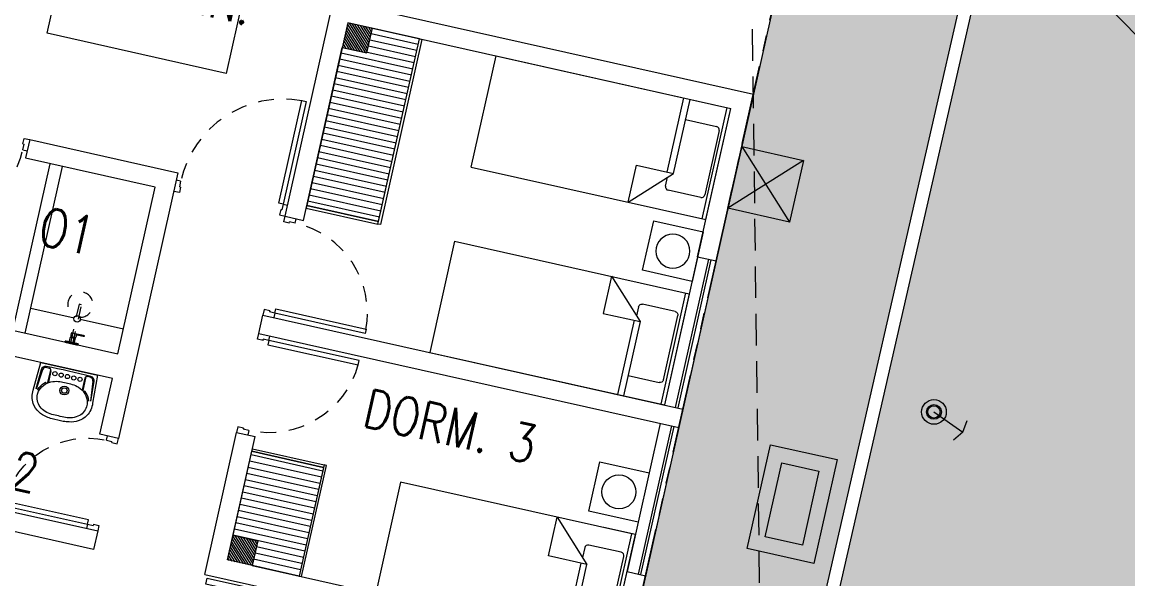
# Model space of a CAD drawing. Header units: millimetres. Extents: x 2471 to 2909, y 1327 to 1568.
# Drawn here: x 2634.52 to 2643.26, y 1506.65 to 1511.05 of the extents above; entities that cross this region are included whole.
import ezdxf
from ezdxf.xclip import XClip

# ---------------------------------------------------------------- set-up
doc = ezdxf.new("R2010")
doc.units = ezdxf.units.MM
doc.header["$XCLIPFRAME"] = 2
for name, pattern in [('ACAD_ISO07W100', [3, 0, -3]), ('CENTER', [2, 1.25, -0.25, 0.25, -0.25]), ('HIDDEN', [0.375, 0.25, -0.125]), ('HIDDEN2', [0.1875, 0.125, -0.0625]), ('PHANTOM', [2.5, 1.25, -0.25, 0.25, -0.25, 0.25, -0.25])]:
    doc.linetypes.add(name, pattern=pattern)
doc.layers.get('0').update_dxf_attribs({"color": 251, "lineweight": 9})
doc.layers.get('DEFPOINTS').update_dxf_attribs({"color": 251, "lineweight": 9})
for name, color, linetype, lineweight in [('A-Adoquines', 251, 'Continuous', 13), ('A-EJES', 251, 'PHANTOM', 13), ('A-ESTRUCTURA-HATCH', 251, 'Continuous', 13), ('A-HATCH', 251, 'Continuous', 13), ('A-LINEAS', 251, 'Continuous', 13), ('A-MOBILIARIO', 251, 'Continuous', 13), ('A-MURO BAJO', 251, 'Continuous', 13), ('A-MUROS', 251, 'Continuous', 13), ('A-PROYECCIONES', 251, 'HIDDEN', 13), ('A-SANITARIOS', 251, 'Continuous', 13), ('A_30_DispositivosElect', 251, 'Continuous', 13), ('A_50_TextoAmbiente', 251, 'Continuous', 13), ('DLP_MOBILIARIO FIJO', 251, 'Continuous', 13), ('DLP_MURO BAJO', 251, 'Continuous', 13), ('DLP_VERDE', 251, 'Continuous', 13)]:
    doc.layers.add(name, color=color, linetype=linetype, lineweight=lineweight)
doc.styles.add('R100-200', font='romans.shx', dxfattribs={"width": 0.8, "height": 0.3})
pattern_1 = [(252.5, (2626.45104, 1388.43235), (0.1028379, -0.13710426), [0, -0.135128, 0, -0.15113, 0, -0.1444625]), (222.5, (2626.45104, 1388.43235), (0.01502412, -0.29575865), [0, -0.072898, 0, -0.121793, 0, -0.0466725]), (182.5, (2626.54062, 1388.49507), (-0.22649154, -0.15920515), [0, -0.04445, 0, -0.16002, 0, -0.208915]), (172.5, (2626.54062, 1388.49507), (-0.17416064, -0.21719985), [0, -0.022225, 0, -0.104902, 0, -0.120015])]

# ---------------------------------------------------------------- blocks, each defined once
blk = doc.blocks.new('TRAZO 2')
at = {"layer": 'A-Adoquines'}
blk.add_lwpolyline([(83.1884, 161.8409), (80.0215, 161.1566, -0.524695), (72.4278, 154.0976), (69.8811, 154.6684), (68.8335, 150.2211), (68.414, 150.3192), (69.81, 156.3753)], format="xyb", dxfattribs=at)
blk = doc.blocks.new('A$C64a6e5d1')
at = {"layer": 'A-EJES', "ltscale": 0.5}
for p, q in [((62.9674, 126.0643, 0), (66.8426, 143.3761, 0)), ((67.6534, 132.8035, 0), (67.1393, 133.3285, 0))]:
    blk.add_line(p, q, dxfattribs=at)
blk = doc.blocks.new('EST P1')
at = {"layer": 'A-ESTRUCTURA-HATCH'}
h = blk.add_hatch(dxfattribs=at)
h.set_pattern_fill('ANSI31', color=256, scale=0.02)
h.set_pattern_definition([(45, (-226392.07709, -8188203.05961), (-0.04490128060535, 0.04490128060535), [])])
h.paths.add_polyline_path([(-3.61, 5.05), (-3.61, 4.85), (-44.785, 4.85), (-44.785, -0.15), (-46.99, -0.15), (-46.99, -11.15), (-3.61, -11.1501), (-3.61, -11.4001), (-47.24, -11.4001), (-47.24, 0.15), (-45.035, 0.15), (-45.035, 5.05)])
h.paths.add_polyline_path([(5.8757, 4.85), (5.8757, 5.05), (35.53, 5.05), (35.53, 4.85)])
h.paths.add_polyline_path([(47.915, 5.05), (35.58, 5.05), (35.58, 4.85), (47.915, 4.85)])
h.paths.add_polyline_path([(51.865, 4.85), (53.3757, 4.85), (53.3757, 5.05), (51.865, 5.05)])
edge = h.paths.add_edge_path()
edge.add_arc((63.3007, -0.15), 9.7, 360, 540)
edge.add_line((53.6007, -0.15), (53.8007, -0.15))
edge.add_arc((63.3007, -0.15), 9.5, 0.90471, 180, ccw=False)
edge.add_line((72.7995, 0), (70.3507, 0))
edge.add_line((70.3507, 0), (70.3507, -0.1499))
edge.add_line((70.3507, -0.1499), (73.0007, -0.15))
edge = h.paths.add_edge_path()
edge.add_arc((63.3007, -0.15), 3.3, 0.00085, 49.99468)
edge.add_line((65.4221, 2.3777), (65.4222, -0.15))
edge.add_line((65.4222, -0.15), (65.2722, -0.15))
edge.add_line((65.2722, -0.15), (65.2721, 2.4964))
edge.add_arc((63.3007, -0.15), 3.3, 53.31658, 179.99996)
edge.add_line((60.0007, -0.15), (59.8007, -0.15))
edge.add_arc((63.3007, -0.15), 3.5, 2.45736, 179.99993, ccw=False)
edge.add_line((66.7975, 0.0001), (69.4507, 0))
edge.add_line((69.4507, 0), (69.4507, -0.1499))
edge.add_line((69.4507, -0.1499), (66.6007, -0.1499))
h.paths.add_polyline_path([(-3.56, -11.15), (35.53, -11.15), (35.53, -11.4001), (-3.56, -11.4001)])
h.paths.add_polyline_path([(35.58, -11.1501), (71.88, -11.1501), (71.88, -11.4001), (35.58, -11.4)])
blk = doc.blocks.new('A$C47ad906b')
at = {"linetype": 'ACAD_ISO07W100'}
blk.add_blockref('EST P1', (27.0859, 53.6317), dxfattribs=at)
blk = doc.blocks.new('A$C77AB7FBD')
at = {"linetype": 'Continuous'}
for p, q in [((0, 0), (0, 1.9)), ((0.9, 1.9), (0, 1.9)), ((0.9, 1.87), (0, 1.87)), ((0.1908, 1.8487), (0.7119, 1.8487)), ((0.9, 0), (0.9, 1.9)), ((0.164, 1.57), (0.164, 1.8219)), ((0.7386, 1.8219), (0.7386, 1.5585)), ((0.6, 1.57), (0, 1.57)), ((0.6, 1.52), (0, 1.52)), ((0.6, 1.27), (0.6, 1.57)), ((0.9, 1.27), (0.6, 1.57)), ((0.7119, 1.5317), (0.6383, 1.5317)), ((0.9, 1.27), (0.6, 1.27)), ((0.9, 0), (0, 0))]:
    blk.add_line(p, q, dxfattribs=at)
for centre, start, end in [((0.1908, 1.8219), 90, 180), ((0.7119, 1.8219), 0, 90), ((0.7119, 1.5585), 270, 0)]:
    blk.add_arc(centre, 0.0267, start, end, dxfattribs=at)
blk = doc.blocks.new('A$C2EBA15F5')
blk.add_lwpolyline([(0, 0.4), (0, 0), (0.4, 0), (0.4, 0.4)], close=True)
blk.add_circle((0.2, 0.2), 0.1344)
blk = doc.blocks.new('CAMA PROYECCION')
for p, q in [((37.495, 40.6423, 0), (37.495, 38.771, 0)), ((38.3949, 40.6423, 0), (37.495, 40.6423, 0)), ((38.3949, 38.771, 0), (38.3949, 40.6423, 0)), ((38.0806, 39.3741, 0), (38.3949, 39.3741, 0)), ((38.3949, 39.3741, 0), (38.0806, 39.0644, 0)), ((38.0806, 39.0644, 0), (38.0806, 39.3741, 0)), ((38.0806, 39.1133, 0), (37.495, 39.1133, 0)), ((37.495, 39.0644, 0), (38.0806, 39.0644, 0)), ((37.659, 39.0644, 0), (37.659, 38.8203, 0)), ((38.2069, 39.1106, 0), (38.1275, 39.1106, 0)), ((38.2336, 38.8203, 0), (38.2336, 39.0838, 0)), ((37.495, 38.7423, 0), (37.495, 38.9974, 0)), ((38.3949, 38.7423, 0), (38.3949, 38.9974, 0)), ((37.6857, 38.7936, 0), (38.2069, 38.7936, 0)), ((37.495, 38.771, 0), (38.3949, 38.771, 0)), ((37.495, 38.7423, 0), (38.3949, 38.7423, 0))]:
    blk.add_line(p, q)
at = {"elevation": 0}
blk.add_lwpolyline([(38.495, 38.7423), (38.495, 39.1423), (38.895, 39.1423), (38.895, 38.7423)], close=True, dxfattribs=at)
blk.add_circle((38.695, 38.9423, 0), 0.1344)
for centre, start, end in [((38.2069, 39.0838, 0), 0, 90), ((37.6857, 38.8203, 0), 180, 270), ((38.2069, 38.8203, 0), 270, 0)]:
    blk.add_arc(centre, 0.0267, start, end)
blk = doc.blocks.new('ducha marsano')
at = {"linetype": 'HIDDEN2', "ltscale": 0.5, "extrusion": (-4.9425e-10, -7.91123e-10, -1)}
for p, q in [((-0.01, 0), (0.01, 0)), ((0.01, 0), (0.01, -0.3155)), ((-0.0205, -0.08), (-0.0205, -0.0601)), ((0.021, -0.0815), (-0.019, -0.0815)), ((-0.0155, -0.058), (-0.0157, -0.058)), ((-0.01, -0.3155), (-0.01, 0)), ((0.0225, -0.0515), (-0.0001, -0.0515)), ((0.025, -0.0815), (0.021, -0.0815)), ((0.0225, -0.0515), (0.0225, -0.0627)), ((0.0225, -0.0682), (0.0225, -0.077)), ((0.0225, -0.077), (0.025, -0.077)), ((0.025, -0.077), (0.0771, -0.077)), ((0.0771, -0.0815), (0.025, -0.0815)), ((0.0771, -0.077), (0.0816, -0.077)), ((0.0816, -0.0815), (0.0771, -0.0815)), ((0.0816, -0.077), (0.082, -0.077)), ((0.082, -0.0815), (0.0816, -0.0815)), ((0.082, -0.077), (0.084, -0.077)), ((0.084, -0.0815), (0.082, -0.0815)), ((0.0855, -0.0785), (0.0855, -0.08)), ((0.01, -0.3155), (-0.01, -0.3155))]:
    blk.add_line(p, q, dxfattribs=at)
for centre, radius, start, end in [((0.019, -0.08), 0.0015, 270, 360), ((-0.0004, -0.0462), 0.02, 323.95812, 354.92979), ((0.0004, -0.0462), 0.02, 185.07021, 195.2705), ((-0.084, -0.0785), 0.0015, 90, 180), ((-0.084, -0.08), 0.0015, 180, 270), ((0, -0.3155), 0.1, 95.73917, 84.26083)]:
    blk.add_arc(centre, radius, start, end, dxfattribs=at)
at = {"linetype": 'HIDDEN2', "ltscale": 0.5, "extrusion": (-4.94252e-10, -7.91124e-10, -1)}
blk.add_ellipse((0, -0.0515), major_axis=(-0.0225, -0.0095), ratio=0.001448, start_param=0.425436, end_param=1.567366, dxfattribs=at)
at = {"linetype": 'HIDDEN2', "ltscale": 0.5}
for points, degree in [([(-0.0305, 0), (0, 0), (0.0305, 0)], 2), ([(0.0305, 0), (0.0415, 0), (0.0525, 0)], 2), ([(0.0525, 0), (0.0525, -0.0038), (0.0525, -0.0075)], 2), ([(-0.0525, 0), (-0.0525, -0.0038), (-0.0525, -0.0075)], 2), ([(-0.0525, 0), (-0.0415, 0), (-0.0305, 0)], 2), ([(-0.0525, -0.0075), (-0.0525, -0.0075), (-0.0525, -0.0075)], 2), ([(0.0305, -0.008), (0, -0.008), (-0.0305, -0.008)], 2), ([(-0.0215, -0.008), (-0.0215, -0.0093), (-0.0215, -0.0105)], 2), ([(-0.021, -0.011), (-0.007, -0.011), (0.007, -0.011), (0.021, -0.011)], 3), ([(-0.02, -0.011), (-0.02, -0.0294), (-0.02, -0.0477)], 2), ([(-0.0197, -0.048), (0, -0.048), (0.0197, -0.048)], 2), ([(0.02, -0.011), (0.02, -0.0294), (0.02, -0.0477)], 2), ([(0.0215, -0.008), (0.0215, -0.0093), (0.0215, -0.0105)], 2)]:
    blk.add_open_spline(points, degree=degree, dxfattribs=at)
for points, weights in [([(-0.0525, -0.0075), (-0.0525, -0.0075), (-0.0525, -0.0075)], [1, 0.990847086912, 0.982266230892]), ([(-0.052, -0.008), (-0.0525, -0.008), (-0.0525, -0.0075)], [1, 0.707106781193, 1]), ([(-0.0215, -0.0105), (-0.0215, -0.011), (-0.021, -0.011)], [1, 0.70710678154, 1]), ([(-0.02, -0.0477), (-0.02, -0.048), (-0.0197, -0.048)], [1, 0.707106780138, 1]), ([(0.02, -0.0477), (0.02, -0.048), (0.0197, -0.048)], [1, 0.707106779703, 1]), ([(0.0211, -0.011), (0.0211, -0.011), (0.021, -0.011)], [1, 0.992411795776, 1]), ([(0.052, -0.008), (0.0521, -0.008), (0.0521, -0.008)], [1, 0.992411795771, 1])]:
    blk.add_rational_spline(points, weights, degree=2, dxfattribs=at)
for points, knots in [([(-0.0305, -0.008), (-0.0332, -0.008), (-0.0374, -0.008), (-0.0424, -0.008), (-0.0458, -0.008), (-0.0486, -0.008), (-0.0512, -0.008), (-0.052, -0.008), (-0.052, -0.008)], [0, 0, 0, 0, 8.104572, 12.495263, 16.885954, 21.276645, 25.667336, 33.771908, 33.771908, 33.771908, 33.771908]), ([(0.0225, -0.0682), (0.0225, -0.0682), (0.0225, -0.0682), (0.0225, -0.0679), (0.0224, -0.0677), (0.0224, -0.0672), (0.0224, -0.0669), (0.0223, -0.0662), (0.0223, -0.0658), (0.0223, -0.0652), (0.0223, -0.0648), (0.0224, -0.0641), (0.0224, -0.0638), (0.0224, -0.0633), (0.0225, -0.0631), (0.0225, -0.0628), (0.0225, -0.0627), (0.0225, -0.0627)], [0.4148436, 0.4148436, 0.4148436, 0.4148436, 0.5185541, 0.5185541, 0.6222645, 0.6222645, 0.7259759, 0.7259759, 0.8296873, 0.8296873, 0.9333987, 0.9333987, 1.03711, 1.03711, 1.1408205, 1.1408205, 1.2445309, 1.2445309, 1.2445309, 1.2445309]), ([(0.052, -0.008), (0.052, -0.008), (0.0512, -0.008), (0.0486, -0.008), (0.0458, -0.008), (0.0424, -0.008), (0.0374, -0.008), (0.0332, -0.008), (0.0305, -0.008)], [0, 0, 0, 0, 8.104572, 12.495263, 16.885954, 21.276645, 25.667336, 33.771908, 33.771908, 33.771908, 33.771908])]:
    blk.add_open_spline(points, degree=3, knots=knots, dxfattribs=at)
for points, weights, degree, knots in [([(0.0211, -0.011), (0.0211, -0.011), (0.0211, -0.011), (0.0211, -0.011), (0.0214, -0.0109), (0.0215, -0.0107), (0.0215, -0.0105)], [0.918641037743, 0.918640949346, 0.918640860949, 0.918640772552, 0.789223156395, 0.789223156395, 0.918640772552], 3, [0.1238988, 0.1238988, 0.1238988, 0.1238988, 0.1238993, 0.1238993, 0.1238993, 0.78603, 0.78603, 0.78603, 0.78603]), ([(0.0521, -0.008), (0.0521, -0.008), (0.0521, -0.008), (0.0525, -0.0079), (0.0525, -0.0075)], [0.918641037749, 0.918640905153, 0.918640772558, 0.724517853988, 0.918640772558], 2, [0.1238988, 0.1238988, 0.1238988, 0.1238993, 0.1238993, 0.7860311, 0.7860311, 0.7860311])]:
    blk.add_rational_spline(points, weights, degree=degree, knots=knots, dxfattribs=at)
blk = doc.blocks.new('*U844')
for p, q in [((0.01, 0.755), (0.01, 0.8)), ((0.1, 0.765), (0.1, 0.8)), ((0.055, 0.755), (0.01, 0.755)), ((0.1, 0.765), (0.055, 0.765)), ((0.055, 0.755), (0.055, 0.765)), ((0.055, 0.045), (0.01, 0.045)), ((0.01, 0.045), (0.01, 0)), ((0.055, 0.045), (0.055, 0.035)), ((0.1, 0.035), (0.055, 0.035)), ((0.1, 0.035), (0.1, 0))]:
    blk.add_line(p, q)
blk.add_lwpolyline([(0.83, 0.07), (0.83, 0.035), (0.1, 0.035), (0.1, 0.07)], close=True)
at = {"color": 7, "linetype": 'HIDDEN2'}
blk.add_arc((0.0996, 0.034), 0.731, 2.23015, 89.96723, dxfattribs=at)
blk = doc.blocks.new('*U843')
for p, q in [((0.01, 0.855), (0.01, 0.9)), ((0.1, 0.865), (0.1, 0.9)), ((0.055, 0.855), (0.01, 0.855)), ((0.1, 0.865), (0.055, 0.865)), ((0.055, 0.855), (0.055, 0.865)), ((0.055, 0.045), (0.01, 0.045)), ((0.01, 0.045), (0.01, 0)), ((0.055, 0.045), (0.055, 0.035)), ((0.1, 0.035), (0.055, 0.035)), ((0.1, 0.035), (0.1, 0))]:
    blk.add_line(p, q)
blk.add_lwpolyline([(0.93, 0.07), (0.93, 0.035), (0.1, 0.035), (0.1, 0.07)], close=True)
at = {"color": 7, "linetype": 'HIDDEN2'}
blk.add_arc((0.0995, 0.0339), 0.8311, 2.23015, 89.96723, dxfattribs=at)
blk = doc.blocks.new('A$C3E6679A6')
for p, q in [((0, 1.8444), (0.0001, 1.9044)), ((0.0001, 1.9044), (1.4501, 1.9044)), ((1.4501, 1.9044), (1.4501, 1.8444))]:
    blk.add_line(p, q)
at = {"linetype": 'Continuous'}
for p, q in [((0, 1.8444), (1.45, 1.8444)), ((0, 0.0044), (0, 1.8444)), ((1.45, 1.8444), (1.45, 0.0044)), ((0.1867, 1.5087), (0.1867, 1.786)), ((0.2173, 1.8167), (0.6414, 1.8167)), ((0.672, 1.786), (0.672, 1.5087)), ((0.778, 1.5087), (0.778, 1.786)), ((0.8086, 1.8167), (1.2327, 1.8167)), ((1.2633, 1.786), (1.2633, 1.4926)), ((0, 1.5084), (1.0953, 1.5084)), ((1.45, 1.1538), (1.0953, 1.5084)), ((1.0953, 1.5084), (1.0953, 1.1538)), ((1.0953, 1.4524), (0, 1.4524)), ((1.2327, 1.462), (1.1418, 1.462)), ((1.0953, 1.1538), (1.45, 1.1538)), ((1.45, 0.0044), (0, 0.0044))]:
    blk.add_line(p, q, dxfattribs=at)
for centre, start, end in [((0.2173, 1.786), 90, 180), ((0.6414, 1.786), 0, 90), ((0.8086, 1.786), 90, 180), ((1.2327, 1.786), 0, 90), ((1.2327, 1.4926), 270, 0)]:
    blk.add_arc(centre, 0.0306, start, end, dxfattribs=at)
at = {"layer": 'DEFPOINTS', "color": 0, "linetype": 'ByBlock'}
for p in [(0, 1.9044), (0, 0)]:
    blk.add_point(p, dxfattribs=at)
blk = doc.blocks.new('A$C67C01FD6')
blk.add_line((0.025, 0), (0, 0))
blk.add_lwpolyline([(0.025, 0.6), (0.075, 0.6), (0.075, -0.6), (0.025, -0.6), (0.025, 0.6)])
blk = doc.blocks.new('BOWL-ITALGRIF_VARADERO_01')
for p, q in [((-0.2032, -0.1971), (-0.2208, -0.038)), ((0.2032, -0.1971), (0.2208, -0.038)), ((-0.1404, -0.2077), (-0.1424, -0.1083)), ((-0.1375, -0.205), (-0.1375, -0.1117)), ((0.1375, -0.205), (0.1375, -0.1117)), ((0.1404, -0.2077), (0.1424, -0.1083)), ((-0.1753, -0.222), (-0.1544, -0.222)), ((0.1753, -0.222), (0.1544, -0.222))]:
    blk.add_line(p, q)
for points in [[(-0.0917, 0.1589, -0.02989), (-0.0456, 0.1646, -0.007822), (0.0456, 0.1646, -0.02989), (0.0918, 0.1589, -0.091737), (0.1601, 0.1343, -0.112496), (0.2175, 0.0792, -0.147885), (0.2402, -0.0257), (0.23, -0.25), (-0.23, -0.25), (-0.2402, -0.0257, -0.147885), (-0.2175, 0.0792, -0.112496), (-0.1601, 0.1343, -0.091737)], [(-0.0496, -0.1363, -0.062677), (-0.1048, -0.1249, -0.110639), (-0.1576, -0.091, -0.120976), (-0.195, -0.0344, -0.061198), (-0.2, 0, -0.21707), (-0.1593, 0.092, -0.174983), (-0.0545, 0.1298, -0.010618), (0, 0.131, -0.010618), (0.0545, 0.1298, -0.174983), (0.1593, 0.092, -0.21707), (0.2, 0, -0.061198), (0.195, -0.0344, -0.120976), (0.1576, -0.091, -0.110639), (0.1048, -0.1249, -0.062677), (0.0496, -0.1363, -0.017583), (0, -0.138, -0.017583)]]:
    blk.add_lwpolyline(points, format="xyb", close=True)
for points in [[(-0.2216, -0.0381), (-0.2145, -0.1954, 0.390823), (-0.1807, -0.2288, 0.017524), (0.1807, -0.2288, 0.390823), (0.2145, -0.1954), (0.2216, -0.0381)], [(-0.2072, -0.035, 0.005), (-0.2064, -0.038, 0.121292), (-0.166, -0.0996, 0.007977), (-0.1624, -0.1031)], [(0.2072, -0.035, -0.005), (0.2064, -0.038, -0.121292), (0.166, -0.0996, -0.007977), (0.1624, -0.1031)]]:
    blk.add_lwpolyline(points, format="xyb")
for centre, radius in [((0, -0.075), 0.035), ((0, -0.075), 0.0215), ((-0.1015, -0.1885), 0.0165), ((-0.051, -0.1885), 0.0165), ((0, -0.1885), 0.0165), ((0.051, -0.1885), 0.0165), ((0.1015, -0.1885), 0.0165)]:
    blk.add_circle(centre, radius)
for centre, radius, start, end in [((-0.1583, -0.0987), 0.006, 226.64309, 46.64309), ((-0.1404, -0.1083), 0.002, 54.36186, 181.13739), ((-0.1355, -0.1117), 0.002, 56.71088, 180), ((0.1048, -0.1249), 9.094947017729287e-16, 0, 217.6714), ((0.1355, -0.1117), 0.002, 0, 123.28912), ((0.1404, -0.1083), 0.002, 358.86261, 125.63814), ((0.1583, -0.0987), 0.006, 133.35691, 313.35691), ((-0.1753, -0.194), 0.028, 186.31112, 270), ((-0.1545, -0.205), 0.017, 270, 0), ((-0.1544, -0.208), 0.014, 270, 1.13739), ((0.1545, -0.205), 0.017, 180, 270), ((0.1544, -0.208), 0.014, 178.86261, 270), ((0.1753, -0.194), 0.028, 270, 353.68888)]:
    blk.add_arc(centre, radius, start, end)
blk = doc.blocks.new('*U828')
for p, q in [((0.01, 0.705), (0.01, 0.75)), ((0.055, 0.705), (0.01, 0.705)), ((0.1, 0.715), (0.055, 0.715)), ((0.055, 0.705), (0.055, 0.715)), ((0.1, 0.715), (0.1, 0.75)), ((0.055, 0.045), (0.01, 0.045)), ((0.01, 0.045), (0.01, 0)), ((0.055, 0.045), (0.055, 0.035)), ((0.1, 0.035), (0.055, 0.035)), ((0.1, 0.035), (0.1, 0))]:
    blk.add_line(p, q)
blk.add_lwpolyline([(0.78, 0.07), (0.78, 0.035), (0.1, 0.035), (0.1, 0.07)], close=True)
at = {"color": 7, "linetype": 'HIDDEN2'}
blk.add_arc((0.0996, 0.0341), 0.6809, 2.23015, 89.96723, dxfattribs=at)
blk = doc.blocks.new('TF_P1')
at = {"layer": 'A-HATCH'}
h = blk.add_hatch(dxfattribs=at)
h.set_pattern_fill('ANSI31', color=8, scale=0.005)
h.set_pattern_definition([(45, (-50.050001, -4.05), (-0.01122532, 0.01122532), [])])
h.paths.add_polyline_path([(1.5, 8), (1.7, 8), (1.7, 7.8), (1.5, 7.8)])
h = blk.add_hatch(dxfattribs=at)
h.set_pattern_fill('ANSI31', color=8, scale=0.005)
h.set_pattern_definition([(45, (-52.640968, -4.05), (-0.01122532, 0.01122532), [])])
h.paths.add_polyline_path([(5.85, 8), (5.65, 8), (5.65, 7.8), (5.85, 7.8)])
at = {"layer": 'DLP_MOBILIARIO FIJO'}
h = blk.add_hatch(dxfattribs=at)
h.set_pattern_fill('_USER', color=8, scale=0.05, angle=270, pattern_type=0)
h.set_pattern_definition([(270, (-9542.434857, -4941.215817), (0.05, -9e-18), [])])
h.paths.add_polyline_path([(1.5, 8.38), (1.5, 8), (1.7, 8), (1.7, 7.8), (2.98, 7.8), (2.98, 8.38)])
h = blk.add_hatch(dxfattribs=at)
h.set_pattern_fill('_USER', color=8, scale=0.05, angle=270, pattern_type=0)
h.set_pattern_definition([(270, (-65.03, 33.379965), (0.05, -9e-18), [])])
h.paths.add_polyline_path([(5.85, 8.38), (4.97, 8.38), (4.97, 7.8), (5.65, 7.8), (5.65, 8), (5.85, 8)])
at = {"layer": 'A-LINEAS', "color": 8}
for p, q in [((4.25, 6.6), (4.25, 6.25)), ((4.25, 6.2), (4.25, 5.85))]:
    blk.add_line(p, q, dxfattribs=at)
blk.add_circle((4.25, 6.225), 0.025, dxfattribs=at)
at = {"layer": 'A-MUROS', "color": 8}
for p, q in [((2.7, 11.05), (1.35, 11.05)), ((1.35, 7.65), (1.35, 11.05)), ((2.7, 10.9), (2.7, 11.05)), ((4.05, 11.05), (3.9, 11.05)), ((3.9, 7.65), (3.9, 11.05)), ((4.05, 7.65), (4.05, 11.05)), ((6, 11.05), (5.25, 11.05)), ((5.25, 10.9), (5.25, 11.05)), ((6, 7.65), (6, 11.05)), ((2.7, 10.9), (1.5, 10.9)), ((1.5, 8), (1.5, 10.9)), ((5.85, 10.9), (5.25, 10.9)), ((5.85, 8), (5.85, 10.9)), ((1.7, 8), (1.5, 8)), ((1.7, 7.8), (1.7, 8)), ((5.65, 7.8), (5.65, 8)), ((5.65, 8), (5.85, 8)), ((3.1, 7.8), (1.7, 7.8)), ((3.1, 7.65), (3.1, 7.8)), ((5.65, 7.8), (4.85, 7.8)), ((4.85, 7.65), (4.85, 7.8)), ((3.1, 7.65), (1.35, 7.65)), ((4.05, 7.65), (3.9, 7.65)), ((6, 7.65), (4.85, 7.65)), ((2.95, 5.55), (2.95, 6.75)), ((2.95, 6.75), (5.1, 6.75)), ((5.1, 6.75), (5.1, 6.6)), ((5.85, 4.2), (5.85, 6.75)), ((5.85, 6.75), (6, 6.75)), ((6, 6.75), (6, 4.2)), ((4.45, 6.6), (3.1, 6.6)), ((3.1, 6.6), (3.1, 5.55)), ((4.45, 5.1), (4.45, 6.6)), ((5.1, 6.6), (4.65, 6.6)), ((4.65, 6.6), (4.65, 5.1)), ((2.95, 5.55), (3.0968, 5.55))]:
    blk.add_line(p, q, dxfattribs=at)
at = {"layer": 'DLP_MOBILIARIO FIJO', "color": 8}
for p, q in [((3.9, 11.01), (2.7, 11.01)), ((4.05, 11.01), (5.25, 11.01)), ((3.9, 10.99), (2.7, 10.99)), ((4.05, 10.99), (5.25, 10.99))]:
    blk.add_line(p, q, dxfattribs=at)
at = {"layer": 'DLP_MOBILIARIO FIJO', "color": 8, "elevation": 0}
for points in [[(3, 8.4), (3, 8.38), (1.5, 8.38), (1.5, 8.4)], [(4.95, 8.4), (4.95, 8.38), (5.85, 8.38), (5.85, 8.4)], [(2.98, 7.8), (3, 7.8), (3, 8.38), (2.98, 8.38)], [(4.97, 7.8), (4.95, 7.8), (4.95, 8.38), (4.97, 8.38)]]:
    blk.add_lwpolyline(points, close=True, dxfattribs=at)
at = {"layer": 'DLP_MOBILIARIO FIJO', "color": 8}
for points in [[(1.5, 7.8), (2.98, 7.8), (2.98, 8.38), (1.5, 8.38)], [(5.85, 7.8), (4.97, 7.8), (4.97, 8.38), (5.85, 8.38)]]:
    blk.add_lwpolyline(points, close=True, dxfattribs=at)
at = {"layer": 'DLP_MURO BAJO', "color": 8}
for p, q in [((2.7, 11.05), (3.9, 11.05)), ((4.05, 11.05), (5.25, 11.05)), ((2.7, 10.9), (3.9, 10.9)), ((4.05, 10.9), (5.25, 10.9)), ((4.45, 5.85), (3.1, 5.85)), ((4.45, 5.75), (3.1, 5.75))]:
    blk.add_line(p, q, dxfattribs=at)
at = {"layer": 'A-MOBILIARIO', "color": 8}
for name, p in [('A$C77AB7FBD', (1.5, 9)), ('A$C67C01FD6', (6, 8.275, 0)), ('*U828', (2.94, 4.8, 0))]:
    blk.add_blockref(name, p, dxfattribs=at)
at = {"layer": 'A-MOBILIARIO', "color": 8, "extrusion": (0, 0, -1), "zscale": -1}
blk.add_blockref('A$C2EBA15F5', (-2.9, 10.5), dxfattribs=at)
at = {"layer": 'A-MOBILIARIO', "color": 8, "xscale": -1}
blk.add_blockref('A$C77AB7FBD', (3.9, 9), dxfattribs=at)
at = {"layer": 'A-MOBILIARIO', "color": 8}
for name, p, rotation in [('CAMA PROYECCION', (43.345, 49.6423, 0), 180), ('*U844', (3.9, 7.64), 90), ('*U843', (3.11, 7.65), 180)]:
    blk.add_blockref(name, p, dxfattribs=dict(at, rotation=rotation))
at = {"layer": 'A-MOBILIARIO', "color": 8, "xscale": -1}
for name, p, rotation in [('*U844', (4.05, 7.64), 270), ('*U828', (5.85, 6.76), 90)]:
    blk.add_blockref(name, p, dxfattribs=dict(at, rotation=rotation))
at = {"layer": 'A-MOBILIARIO', "color": 8, "extrusion": (0, 0, -1), "xscale": -1, "zscale": -1, "rotation": 270}
blk.add_blockref('A$C3E6679A6', (-2.1044, 5.5), dxfattribs=at)
at = {"layer": 'A-SANITARIOS', "color": 8, "rotation": 270}
blk.add_blockref('BOWL-ITALGRIF_VARADERO_01', (4.9, 6.25, 0), dxfattribs=at)
at = {"layer": 'A-SANITARIOS', "color": 8, "extrusion": (-7.91123e-10, -4.9425e-10, -1), "rotation": 90.00000070035723}
blk.add_blockref('ducha marsano', (-4.45, 6.225, 0), dxfattribs=at)
blk = doc.blocks.new('A$C4760cff2')
at = {"layer": 'A_50_TextoAmbiente', "style": 'R100-200', "width": 0.8}
for s, p in [('DORM. PRIN.', (18.6214, 46.2062)), ('SH. O1', (18.2384, 44.1929)), ('DORM. 3', (21.4855, 42.6023)), ('SH. 02', (17.8146, 42.3098))]:
    blk.add_text(s, height=0.3, rotation=347.38086, dxfattribs=at).set_placement(p)
blk = doc.blocks.new('cajas drenaje pluvial')
at = {"elevation": 0}
for points in [[(-20.2232, 98.758), (-19.6962, 98.6401), (-19.8797, 97.8203), (-20.4067, 97.9383)], [(-20.1323, 98.6147), (-19.8395, 98.5492), (-19.9706, 97.9637), (-20.2634, 98.0292)]]:
    blk.add_lwpolyline(points, close=True, dxfattribs=at)
blk = doc.blocks.new('L10')
at = {"layer": 'A_30_DispositivosElect'}
blk.add_hatch(color=256, dxfattribs=at).paths.add_polyline_path([(-0.0244, 0, 1), (0.0244, 0, 1)])
for p, q in [((-0.0002, 0.1399), (-0.0475, 0.1271)), ((-0.0002, 0.1399), (0.0471, 0.1272)), ((0, 0), (0, 0.1399))]:
    blk.add_line(p, q, dxfattribs=at)
for radius in [0.0488, 0.0292, 0.0244]:
    blk.add_circle((0, 0), radius, dxfattribs=at)
blk = doc.blocks.new('CAJA CDA  125')
at = {"layer": 'A_30_DispositivosElect'}
for p, q in [((0.25, 0.5), (-0.25, 0)), ((-0.25, 0.5), (0.25, 0))]:
    blk.add_line(p, q, dxfattribs=at)
blk.add_lwpolyline([(-0.25, 0.5), (0.25, 0.5), (0.25, 0), (-0.25, 0)], close=True, dxfattribs=at)

msp = doc.modelspace()

# ---------------------------------------------------------------- linework, layer by layer
at = {"layer": 'A-MURO BAJO', "ltscale": 0.5}
for radius, start, end in [(6.3, 257.54728, 75.73467), (6.15, 257.55148, 75.73465)]:
    msp.add_arc((2643.5645, 1506.8351, 0), radius, start, end, dxfattribs=at)

# ---------------------------------------------------------------- block references
at = {"color": 1}
msp.add_blockref('A$C64a6e5d1', (2575.8789, 1377.9267), dxfattribs=at)
at = {"rotation": 0.008731308866726288}
msp.add_blockref('TRAZO 2', (2569.8017, 1346.5747, 0), dxfattribs=at)
at = {"layer": 'A_30_DispositivosElect', "xscale": 1.999999999999997, "yscale": 1.999999999999997, "zscale": 1.999999999999997, "rotation": 234.8793058633846}
msp.add_blockref('L10', (2641.7251, 1507.9691, 0), dxfattribs=at)

# ---------------------------------------------------------------- next in the draw order: block references
at = {"linetype": 'ACAD_ISO07W100'}
ref = msp.add_blockref('A$C47ad906b', (2601.7285, 1500.8349, 0), dxfattribs=dict(at, rotation=257.382711444673))
XClip(ref).set_block_clipping_path([(-32.7771099955, 2.2226421868), (98.966152451, 2.2311685525), (98.9658266148, 7.2312249728), (99.7946497677, 7.2312789899), (100.0860832045, 13.4814635285), (100.1766123548, 17.3149815146), (100.3267845167, 20.5304395065), (97.1711962195, 20.6773210117), (93.5338054346, 23.2807166483), (85.4122358067, 23.2798339301), (85.4121779315, 21.8087508774), (84.8685753467, 21.4595517737), (84.2744105561, 21.0140181032), (83.7236675164, 20.5315185136), (83.2217984032, 20.020823719), (82.9119482925, 19.6642585539), (82.6902667088, 19.3857521464), (82.4208442196, 19.0171344008), (81.5253252406, 21.681570397), (-19.0374325849, 21.6816708043), (-22.9522799095, 17.2482101666), (-26.3217196958, 13.732875739), (-31.4099124894, 12.2080788992), (-35.6628028844, 13.1383932107)])

# ---------------------------------------------------------------- next in the draw order: block references
at = {"color": 251, "rotation": 257.381886132596}
msp.add_blockref('TF_P1', (2629.8114, 1514.2118, 0), dxfattribs=at)

# ---------------------------------------------------------------- next in the draw order: hatches: boundary and pattern name
at = {"layer": 'DLP_VERDE'}
h = msp.add_hatch(dxfattribs=at)
h.set_pattern_fill('AR-SAND', color=256, scale=0.0035, angle=215)
h.set_pattern_definition(pattern_1)
edge = h.paths.add_edge_path()
edge.add_line((2652.861, 1508.5314), (2654.1765, 1512.842))
edge.add_line((2654.1765, 1512.842), (2650.1873, 1514.0598))
edge.add_line((2650.1873, 1514.0598), (2651.0277, 1516.8127))
edge.add_line((2651.0277, 1516.8127), (2637.7165, 1519.7914))
edge.add_line((2637.7165, 1519.7914), (2638.0585, 1519.346))
edge.add_arc((2642.9367, 1523.0911), 6.15, 217.51443, 224.36418)
edge.add_arc((2642.9367, 1523.0911), 6.15, 224.36418, 255.73466)
edge.add_line((2641.4213, 1517.1307), (2645.8931, 1515.9937))
edge.add_arc((2643.5645, 1506.8351), 9.45, 10.34086, 75.73466, ccw=False)
h = msp.add_hatch(dxfattribs=at)
h.set_pattern_fill('AR-SAND', color=256, scale=0.0035, angle=215)
h.set_pattern_definition([(252.5, (-223918.54188, -8186702.85172), (0.1028379063742, -0.1371042579803), [0, -0.135128, 0, -0.15113, 0, -0.1444625]), (222.5, (-223918.54188, -8186702.85172), (0.0150241246165, -0.2957586482646), [0, -0.072898, 0, -0.121793, 0, -0.0466725]), (182.5, (-223918.45231, -8186702.789), (-0.226491538642, -0.159205150185), [0, -0.04445, 0, -0.16002, 0, -0.208915]), (172.5, (-223918.45231, -8186702.789), (-0.174160637763, -0.217199849944), [0, -0.022225, 0, -0.104902, 0, -0.120015])])
h.paths.add_polyline_path([(2640.6861, 1512.2101), (2639.2832, 1505.9427), (2638.8446, 1506.0409), (2638.2548, 1503.4063), (2638.6927, 1503.308), (2638.6833, 1503.2657), (2640.0492, 1502.9593), (2642.083, 1511.855)])
edge = h.paths.add_edge_path()
edge.add_line((2634.7163, 1513.1152), (2635.1742, 1515.1568))
edge.add_arc((2642.9367, 1523.0911), 11.1, 217.64206, 225.62698, ccw=False)
edge.add_arc((2633.7513, 1516.0066), 0.5, 37.64475, 127.51284)
edge.add_line((2633.4469, 1516.4032), (2632.7726, 1515.8856))
edge.add_line((2632.7726, 1515.8856), (2633.508, 1514.9277))
edge.add_line((2633.508, 1514.9277), (2633.389, 1514.8364))
edge.add_line((2633.389, 1514.8364), (2632.6536, 1515.7942))
edge.add_line((2632.6536, 1515.7942), (2631.8602, 1515.1851))
edge.add_line((2631.8602, 1515.1851), (2631.555, 1513.8242))
edge.add_line((2631.555, 1513.8242), (2634.7163, 1513.1152))
edge = h.paths.add_edge_path()
edge.add_line((2635.3006, 1515.035), (2634.8627, 1513.0824))
edge.add_line((2634.8627, 1513.0824), (2637.7153, 1512.4438))
edge.add_line((2637.7153, 1512.4438), (2637.8861, 1513.2067))
edge.add_arc((2642.9367, 1523.0911), 11.1, 226.53294, 242.9345, ccw=False)
h = msp.add_hatch(dxfattribs=at)
h.set_pattern_fill('AR-SAND', color=256, scale=0.0035, angle=215)
h.set_pattern_definition(pattern_1)
edge = h.paths.add_edge_path()
edge.add_line((2640.1578, 1502.9857), (2642.5947, 1502.4409))
edge.add_arc((2643.5645, 1506.8351), 4.5, 257.55438, 435.73466)
edge.add_line((2644.6734, 1511.1964), (2642.18, 1511.8303))
edge.add_line((2642.18, 1511.8303), (2640.1578, 1502.9857))

# ---------------------------------------------------------------- next in the draw order: linework, layer by layer
at = {"layer": 'A-MURO BAJO', "ltscale": 0.5, "elevation": 0}
msp.add_lwpolyline([(2641.4013, 1502.5544), (2642.5621, 1502.2944, 0.98427), (2644.7103, 1511.3417), (2640.2385, 1512.4787, -0.130193), (2635.3389, 1515.2059, -0.130193)], format="xyb", dxfattribs=at)
msp.add_lwpolyline([(2640.6861, 1512.2101), (2639.2832, 1505.9427), (2638.8446, 1506.0409), (2638.2548, 1503.4063), (2638.6927, 1503.308), (2638.6833, 1503.2657), (2640.0492, 1502.9593), (2642.083, 1511.855)], close=True, dxfattribs=at)
msp.add_lwpolyline([(2642.18, 1511.8303), (2640.1578, 1502.9857), (2642.5947, 1502.4409, 0.984245), (2644.6734, 1511.1964)], format="xyb", close=True, dxfattribs=at)
at = {"layer": 'A-PROYECCIONES'}
msp.add_line((2640.8794, 1464.998, 0), (2640.1872, 1519.2385, 0), dxfattribs=at)
at = {"layer": 'A-PROYECCIONES', "color": 8, "linetype": 'CENTER', "ltscale": 0.5, "transparency": 33554623, "elevation": 0}
for points in [[(2640.8904, 1498.0846, 1.024092), (2645.8192, 1515.703), (2641.3473, 1516.84, -0.168331), (2637.8206, 1519.1633), (2637.4197, 1519.6854)], [(2641.2849, 1499.3757, 1.024092), (2645.4865, 1514.3946), (2641.0147, 1515.5316, -0.168331), (2636.7497, 1518.3412), (2636.4047, 1518.7905)], [(2641.6795, 1500.6667, 1.024092), (2645.1539, 1513.0862), (2640.682, 1514.2232, -0.168331), (2635.6789, 1517.5191), (2635.2794, 1518.0395)]]:
    msp.add_lwpolyline(points, format="xyb", dxfattribs=at)

# ---------------------------------------------------------------- next in the draw order: block references
for name, p in [('A$C4760cff2', (2615.7147, 1465.2582, 0)), ('cajas drenaje pluvial', (2660.6562, 1408.9521))]:
    msp.add_blockref(name, p)
at = {"layer": 'A_30_DispositivosElect', "rotation": 347.3818861330537}
msp.add_blockref('CAJA CDA  125', (2640.3415, 1509.5235, 0), dxfattribs=at)

doc.saveas('drawing.dxf')
